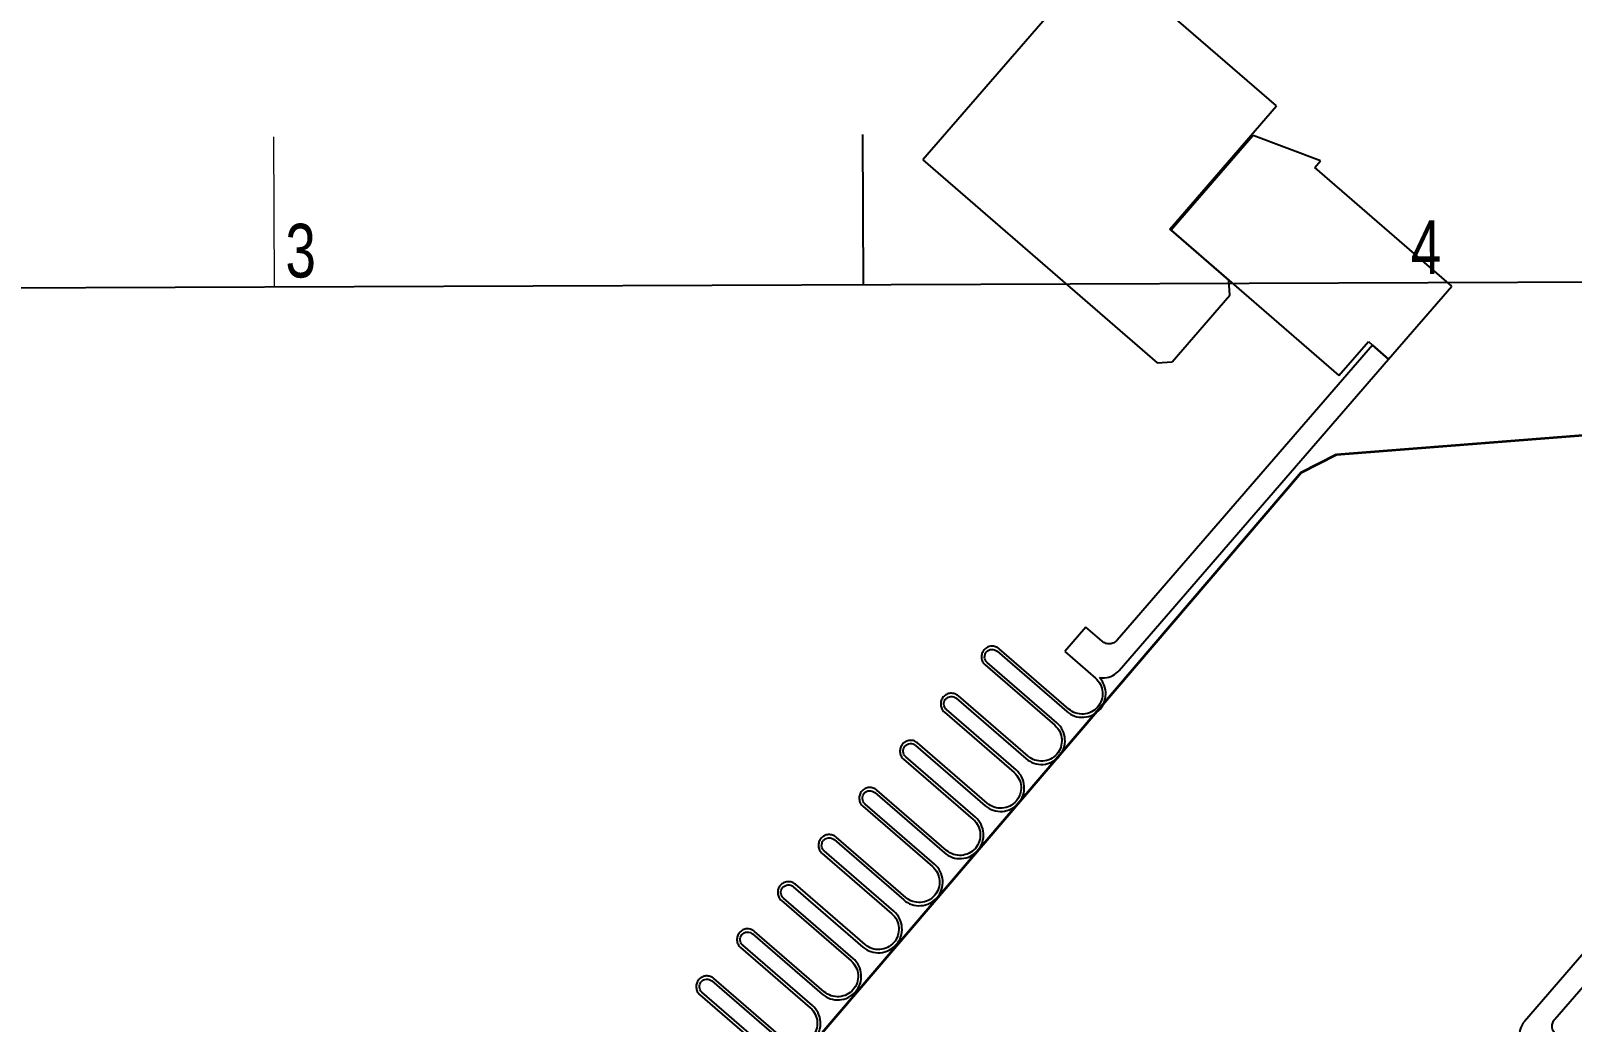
# Model space of a CAD drawing. Header units: millimetres. Extents: x -605 to 8012, y -2292 to 5879.
# Drawn here: x 4726.7 to 5086.3, y 2478.5 to 2709.5 of the extents above; entities that cross this region are included whole.
import ezdxf

# ---------------------------------------------------------------- set-up
doc = ezdxf.new("R2010")
doc.units = ezdxf.units.MM
doc.header["$LTSCALE"] = 5
doc.layers.get('0').update_dxf_attribs({"lineweight": 25})
doc.layers.add('Arestas Visíveis', color=7, linetype='Continuous', lineweight=35)
doc.layers.add('Legenda', color=7, linetype='Continuous', lineweight=25)
doc.layers.add('Dimensão', color=7, linetype='Continuous', lineweight=18, true_color=0x006400)
doc.layers.add('Linha de Centro de Dobras', color=7, linetype='Continuous', lineweight=18, true_color=0x0000a0)
doc.styles.add('Texto_2_5 - LNLS', font='SwissCL.ttf')
doc.styles.add('Texto_2_5_COTA - LNLS', font='SwissCLI.ttf')
doc.dimstyles.new('PADRAO-LNLS', dxfattribs={"dimscale": 5, "dimtxt": 2.5, "dimasz": 2.5, "dimexe": 1, "dimexo": 1, "dimgap": 0.25, "dimtad": 1, "dimdec": 1, "dimrnd": 1e-08, "dimzin": 0, "dimtxsty": 'Texto_2_5_COTA - LNLS', "dimcen": 0.09, "dimdle": 4, "dimclrd": 98, "dimclre": 98, "dimclrt": 1, "dimadec": 1, "dimazin": 0, "dimtfac": 0.6, "dimtdec": 3, "dimtmove": 0, "dimatfit": 3, "dimfxl": 1, "dimtolj": 1, "dimtzin": 0, "dimlwd": 15, "dimlwe": 15, "dimarcsym": 0})

# ---------------------------------------------------------------- blocks, each defined once
blk = doc.blocks.new('Borders A3')
at = {"layer": 'Legenda'}
for p, q in [((157.5, 287), (157.5, 294)), ((25, 287), (410, 287))]:
    blk.add_line(p, q, dxfattribs=at)
at = {"layer": 'Linha de Centro de Dobras'}
blk.add_line((130, 294), (130, 287), dxfattribs=at)
at = {"layer": 'Legenda', "color": 236, "true_color": 0x800040, "char_height": 2.5, "attachment_point": 8, "style": 'Texto_2_5 - LNLS'}
for s, insert in [('3', (131.25, 287.4)), ('4', (183.75, 287.4))]:
    blk.add_mtext(s, dxfattribs=dict(at, insert=insert))
blk = doc.blocks.new('*D29')
at = {"layer": 'Defpoints', "color": 0, "linetype": 'Continuous', "transparency": 16777216}
for p in [(5101.32, 2083.83), (5040.88, 2036.1), (5098.36, 1963.31)]:
    blk.add_point(p, dxfattribs=at)
at = {"layer": 'Dimensão', "color": 98, "linetype": 'Continuous', "lineweight": 15, "transparency": 16777216}
for p, q in [((5093.57, 2093.64), (5085.82, 2103.45)), ((5044.8, 2039.2), (5105.24, 2086.93)), ((5102.28, 1966.41), (5162.72, 2014.14)), ((5166.54, 2001.23), (5174.29, 1991.42)), ((5376.08, 1735.87), (5174.29, 1991.42)), ((5830.08, 1735.87), (5376.08, 1735.87))]:
    blk.add_line(p, q, dxfattribs=at)
at = {"layer": 'Dimensão', "color": 98, "linetype": 'Continuous', "transparency": 16777216}
for points in [[(5095.2, 2094.93), (5091.93, 2092.35), (5101.32, 2083.83)], [(5168.18, 2002.52), (5164.91, 1999.94), (5158.8, 2011.04)]]:
    blk.add_solid(points, dxfattribs=at)
at = {"layer": 'Dimensão', "color": 1, "linetype": 'Continuous', "lineweight": 18, "transparency": 16777216, "insert": (5609.33, 1793.82), "char_height": 500, "attachment_point": 5, "style": 'Texto_2_5_COTA - LNLS'}
blk.add_mtext('\\A1;{\\H12.45;55,7 - (Centro Bloco Laminas e Centro Camara de Vacuo)}', dxfattribs=at)

msp = doc.modelspace()

# ---------------------------------------------------------------- linework, layer by layer
for p, q in [((4976.39652, 2727.45391), (4934.83985, 2679.44045)), ((5017.32139, 2692.03258), (4976.39652, 2727.45391)), ((4992.45283, 2663.30011), (5017.32139, 2692.03258)), ((5011.89005, 2685.18434), (4992.73638, 2663.05469)), ((5027.55048, 2679.21145), (5011.89005, 2685.18434)), ((4934.83985, 2679.44045), (4989.46935, 2632.15746)), ((5026.24161, 2677.69921), (5027.55048, 2679.21145)), ((5058.18758, 2650.0493), (5026.24161, 2677.69921)), ((4992.73638, 2663.05469), (4992.45283, 2663.30011)), ((4992.73638, 2663.05469), (5006.15747, 2651.43846)), ((5006.15747, 2651.43846), (4992.73638, 2663.05469)), ((5006.15747, 2651.43846), (5031.86547, 2629.18764)), ((5006.41167, 2647.91208), (5006.15747, 2651.43846)), ((5043.46278, 2633.03665), (5058.18758, 2650.0493)), ((4992.99574, 2632.41166), (5006.41167, 2647.91208)), ((5039.68219, 2636.30883), (4980.12854, 2567.50213)), ((5031.86547, 2629.18764), (5038.73704, 2637.12688)), ((5038.73704, 2637.12688), (5039.68219, 2636.30883)), ((5043.46278, 2633.03665), (5039.68219, 2636.30883)), ((5039.68219, 2636.30883), (5043.46278, 2633.03665)), ((4980.63695, 2560.44936), (5043.46278, 2633.03665)), ((4989.46935, 2632.15746), (4992.99574, 2632.41166)), ((4972.82156, 2570.5201), (4967.9133, 2564.84922)), ((4976.60215, 2567.24792), (4972.82156, 2570.5201)), ((4952.11634, 2564.93424), (4968.36979, 2550.86653)), ((4968.86062, 2551.43362), (4952.60716, 2565.50133)), ((4967.9133, 2564.84922), (4975.09334, 2558.63474)), ((4949.33498, 2561.72074), (4965.58251, 2547.65816)), ((4966.07334, 2548.22525), (4949.82581, 2562.28783)), ((4942.61144, 2553.95253), (4958.85897, 2539.88995)), ((4959.34979, 2540.45704), (4943.10226, 2554.51962)), ((4939.83008, 2550.73903), (4956.07761, 2536.67645)), ((4956.56844, 2537.24354), (4940.32091, 2551.30612)), ((5137.97746, 2551.2322), (5075.15163, 2478.64491)), ((5082.20439, 2479.15332), (5141.75805, 2547.96002)), ((4933.10653, 2542.97083), (4949.35406, 2528.90825)), ((4949.84489, 2529.47533), (4933.59736, 2543.53791)), ((4930.32518, 2539.75733), (4946.57271, 2525.69475)), ((4947.06354, 2526.26183), (4930.81601, 2540.32441)), ((4923.60163, 2531.98912), (4939.84916, 2517.92654)), ((4940.33999, 2518.49363), (4924.09246, 2532.55621)), ((4920.82028, 2528.77562), (4937.06781, 2514.71304)), ((4937.55864, 2515.28013), (4921.31111, 2529.34271)), ((4914.09673, 2521.00741), (4930.34426, 2506.94483)), ((4930.83509, 2507.51192), (4914.58756, 2521.5745)), ((4911.31538, 2517.79391), (4927.56291, 2503.73133)), ((4928.05374, 2504.29842), (4911.80621, 2518.361)), ((4904.59183, 2510.0257), (4920.83936, 2495.96312)), ((4921.33019, 2496.53021), (4905.08266, 2510.59279)), ((4901.81048, 2506.8122), (4918.05801, 2492.74962)), ((4918.54884, 2493.31671), (4902.30131, 2507.37929)), ((4895.08693, 2499.04399), (4911.33446, 2484.98141)), ((4911.82529, 2485.5485), (4895.57776, 2499.61108)), ((4892.30558, 2495.83049), (4908.55311, 2481.76791)), ((4909.04394, 2482.335), (4892.79641, 2496.39758)), ((4885.58203, 2488.06228), (4901.82956, 2473.9997)), ((4902.32039, 2474.56679), (4886.07286, 2488.62937)), ((4882.80068, 2484.84878), (4899.04821, 2470.7862)), ((4899.53904, 2471.35329), (4883.29151, 2485.41587))]:
    msp.add_line(p, q)
for points, knots in [([(4980.12854, 2567.50213), (4979.92662, 2567.26884), (4979.63436, 2567.04154), (4979.08272, 2566.76502), (4978.72573, 2566.66687), (4978.11026, 2566.6225), (4977.74288, 2566.66844), (4977.15728, 2566.86298), (4976.83544, 2567.04601), (4976.60215, 2567.24792)], [0.14809627296, 0.14809627296, 0.14809627296, 0.14809627296, 0.16660830418, 0.16660830418, 0.1851203373, 0.1851203373, 0.20363237263, 0.20363237263, 0.22214440966, 0.22214440966, 0.22214440966, 0.22214440966]), ([(4952.60716, 2565.50133), (4952.37387, 2565.70325), (4952.05204, 2565.88627), (4951.46644, 2566.08081), (4951.09906, 2566.12675), (4950.48359, 2566.08238), (4950.12659, 2565.98423), (4949.57495, 2565.70771), (4949.28269, 2565.48041), (4949.08078, 2565.24713), (4948.87886, 2565.01384), (4948.69583, 2564.692), (4948.50129, 2564.1064), (4948.45536, 2563.73902), (4948.49973, 2563.12355), (4948.59788, 2562.76656), (4948.8744, 2562.21492), (4949.1017, 2561.92266), (4949.33498, 2561.72074)], [0.2221444022, 0.2221444022, 0.2221444022, 0.2221444022, 0.2406564375, 0.2406564375, 0.2591684717, 0.2591684717, 0.2776805044, 0.2776805044, 0.2961925361, 0.2961925361, 0.2961925361, 0.3147045678, 0.3147045678, 0.3332166006, 0.3332166006, 0.3517286347, 0.3517286347, 0.37024067, 0.37024067, 0.37024067, 0.37024067]), ([(4949.82581, 2562.28783), (4949.66251, 2562.42917), (4949.5034, 2562.63375), (4949.30984, 2563.0199), (4949.24113, 2563.2698), (4949.21007, 2563.70063), (4949.24223, 2563.95779), (4949.37841, 2564.36771), (4949.50653, 2564.593), (4949.64787, 2564.7563), (4949.78921, 2564.9196), (4949.99379, 2565.07871), (4950.37994, 2565.27227), (4950.62983, 2565.34098), (4951.06066, 2565.37204), (4951.31783, 2565.33988), (4951.72775, 2565.2037), (4951.95303, 2565.07558), (4952.11634, 2564.93424)], [0.1555010815, 0.1555010815, 0.1555010815, 0.1555010815, 0.1684595062, 0.1684595062, 0.1814179302, 0.1814179302, 0.1943763531, 0.1943763531, 0.2073347753, 0.2073347753, 0.2073347753, 0.2202931975, 0.2202931975, 0.2332516204, 0.2332516204, 0.2462100443, 0.2462100443, 0.259168469, 0.259168469, 0.259168469, 0.259168469]), ([(4976.00733, 2558.79415), (4976.41305, 2558.72424), (4976.83759, 2558.70721), (4977.83133, 2558.77885), (4978.54532, 2558.97515), (4979.6486, 2559.52819), (4980.23312, 2559.98278), (4980.63695, 2560.44936)], [0.19938917437, 0.19938917437, 0.19938917437, 0.19938917437, 0.22214441947, 0.22214441947, 0.25916848601, 0.25916848601, 0.29619254812, 0.29619254812, 0.29619254812, 0.29619254812]), ([(4968.36979, 2550.86653), (4968.88413, 2550.42136), (4969.59371, 2550.01782), (4970.88481, 2549.58891), (4971.6948, 2549.48763), (4973.05177, 2549.58545), (4973.83885, 2549.80185), (4975.05509, 2550.41152), (4975.69945, 2550.91265), (4976.5898, 2551.94134), (4976.99334, 2552.65091), (4977.42225, 2553.94202), (4977.52353, 2554.752), (4977.42571, 2556.10897), (4977.20931, 2556.89606), (4976.68401, 2557.94398), (4976.36712, 2558.40849), (4976.00733, 2558.79415)], [0.1632585114, 0.1632585114, 0.1632585114, 0.1632585114, 0.2040731471, 0.2040731471, 0.2448877788, 0.2448877788, 0.2857024048, 0.2857024048, 0.3265170254, 0.3265170254, 0.367331646, 0.367331646, 0.4081462719, 0.4081462719, 0.4489609036, 0.4489609036, 0.4784788689, 0.4784788689, 0.4784788689, 0.4784788689]), ([(4975.09334, 2558.63474), (4975.5377, 2558.25014), (4975.97064, 2557.69346), (4976.49735, 2556.64271), (4976.6843, 2555.96273), (4976.76881, 2554.7904), (4976.68132, 2554.09063), (4976.31076, 2552.9752), (4975.96214, 2552.36218), (4975.19294, 2551.47346), (4974.63626, 2551.04052), (4973.58551, 2550.51381), (4972.90552, 2550.32686), (4971.7332, 2550.24235), (4971.03342, 2550.32984), (4969.918, 2550.7004), (4969.30497, 2551.04902), (4968.86062, 2551.43362)], [0.1410440705, 0.1410440705, 0.1410440705, 0.1410440705, 0.1763050948, 0.1763050948, 0.2115661156, 0.2115661156, 0.2468271314, 0.2468271314, 0.2820881428, 0.2820881428, 0.3173491542, 0.3173491542, 0.3526101701, 0.3526101701, 0.3878711909, 0.3878711909, 0.4231322152, 0.4231322152, 0.4231322152, 0.4231322152]), ([(4943.10226, 2554.51962), (4942.86897, 2554.72154), (4942.54714, 2554.90457), (4941.96154, 2555.09911), (4941.59416, 2555.14504), (4940.97869, 2555.10067), (4940.62169, 2555.00252), (4940.07005, 2554.726), (4939.77779, 2554.49871), (4939.57588, 2554.26542), (4939.37396, 2554.03213), (4939.19093, 2553.71029), (4938.99639, 2553.12469), (4938.95046, 2552.75731), (4938.99483, 2552.14184), (4939.09298, 2551.78485), (4939.3695, 2551.23321), (4939.5968, 2550.94095), (4939.83008, 2550.73903)], [0.2221444022, 0.2221444022, 0.2221444022, 0.2221444022, 0.2406564375, 0.2406564375, 0.2591684717, 0.2591684717, 0.2776805044, 0.2776805044, 0.2961925361, 0.2961925361, 0.2961925361, 0.3147045678, 0.3147045678, 0.3332166006, 0.3332166006, 0.3517286347, 0.3517286347, 0.37024067, 0.37024067, 0.37024067, 0.37024067]), ([(4940.32091, 2551.30612), (4940.15761, 2551.44746), (4939.9985, 2551.65204), (4939.80494, 2552.03819), (4939.73623, 2552.28809), (4939.70517, 2552.71892), (4939.73733, 2552.97608), (4939.87351, 2553.386), (4940.00163, 2553.61129), (4940.14297, 2553.77459), (4940.28431, 2553.93789), (4940.48889, 2554.097), (4940.87504, 2554.29056), (4941.12493, 2554.35927), (4941.55576, 2554.39033), (4941.81293, 2554.35817), (4942.22285, 2554.22199), (4942.44813, 2554.09387), (4942.61144, 2553.95253)], [0.1555010815, 0.1555010815, 0.1555010815, 0.1555010815, 0.1684595062, 0.1684595062, 0.1814179302, 0.1814179302, 0.1943763531, 0.1943763531, 0.2073347753, 0.2073347753, 0.2073347753, 0.2202931975, 0.2202931975, 0.2332516204, 0.2332516204, 0.2462100443, 0.2462100443, 0.259168469, 0.259168469, 0.259168469, 0.259168469]), ([(4958.85897, 2539.88995), (4959.37331, 2539.44478), (4960.08288, 2539.04124), (4961.37399, 2538.61233), (4962.18398, 2538.51105), (4963.54094, 2538.60887), (4964.32803, 2538.82527), (4965.54427, 2539.43494), (4966.18863, 2539.93607), (4967.07898, 2540.96476), (4967.48251, 2541.67433), (4967.91143, 2542.96544), (4968.0127, 2543.77542), (4967.91488, 2545.13239), (4967.69848, 2545.91948), (4967.08882, 2547.13572), (4966.58768, 2547.78007), (4966.07334, 2548.22525)], [0.1632585114, 0.1632585114, 0.1632585114, 0.1632585114, 0.2040731471, 0.2040731471, 0.2448877788, 0.2448877788, 0.2857024047, 0.2857024047, 0.3265170254, 0.3265170254, 0.3673316484, 0.3673316484, 0.4081462767, 0.4081462767, 0.448960906, 0.448960906, 0.4897755393, 0.4897755393, 0.4897755393, 0.4897755393]), ([(4965.58251, 2547.65816), (4966.02687, 2547.27356), (4966.45982, 2546.71688), (4966.98652, 2545.66613), (4967.17348, 2544.98614), (4967.25799, 2543.81382), (4967.17049, 2543.11405), (4966.79994, 2541.99862), (4966.45131, 2541.3856), (4965.68211, 2540.49688), (4965.12543, 2540.06394), (4964.07468, 2539.53723), (4963.3947, 2539.35028), (4962.22237, 2539.26577), (4961.5226, 2539.35326), (4960.40717, 2539.72382), (4959.79415, 2540.07244), (4959.34979, 2540.45704)], [0.1410440705, 0.1410440705, 0.1410440705, 0.1410440705, 0.1763050948, 0.1763050948, 0.2115661156, 0.2115661156, 0.2468271314, 0.2468271314, 0.2820881428, 0.2820881428, 0.3173491563, 0.3173491563, 0.3526101742, 0.3526101742, 0.3878711929, 0.3878711929, 0.4231322152, 0.4231322152, 0.4231322152, 0.4231322152]), ([(4933.59736, 2543.53791), (4933.36407, 2543.73983), (4933.04224, 2543.92286), (4932.45664, 2544.1174), (4932.08926, 2544.16333), (4931.47379, 2544.11897), (4931.11679, 2544.02081), (4930.56515, 2543.74429), (4930.27289, 2543.517), (4930.07098, 2543.28371), (4929.86906, 2543.05042), (4929.68603, 2542.72859), (4929.49149, 2542.14299), (4929.44556, 2541.77561), (4929.48993, 2541.16013), (4929.58808, 2540.80314), (4929.8646, 2540.2515), (4930.0919, 2539.95924), (4930.32518, 2539.75733)], [0.2221444022, 0.2221444022, 0.2221444022, 0.2221444022, 0.2406564375, 0.2406564375, 0.2591684717, 0.2591684717, 0.2776805044, 0.2776805044, 0.2961925361, 0.2961925361, 0.2961925361, 0.3147045678, 0.3147045678, 0.3332166006, 0.3332166006, 0.3517286347, 0.3517286347, 0.37024067, 0.37024067, 0.37024067, 0.37024067]), ([(4930.81601, 2540.32441), (4930.65271, 2540.46575), (4930.4936, 2540.67034), (4930.30004, 2541.05648), (4930.23133, 2541.30638), (4930.20027, 2541.73721), (4930.23243, 2541.99438), (4930.36861, 2542.4043), (4930.49673, 2542.62958), (4930.63807, 2542.79288), (4930.77941, 2542.95618), (4930.98399, 2543.11529), (4931.37014, 2543.30886), (4931.62003, 2543.37756), (4932.05086, 2543.40862), (4932.30803, 2543.37646), (4932.71795, 2543.24029), (4932.94323, 2543.11217), (4933.10653, 2542.97083)], [0.1555010815, 0.1555010815, 0.1555010815, 0.1555010815, 0.1684595062, 0.1684595062, 0.1814179302, 0.1814179302, 0.1943763531, 0.1943763531, 0.2073347753, 0.2073347753, 0.2073347753, 0.2202931975, 0.2202931975, 0.2332516204, 0.2332516204, 0.2462100443, 0.2462100443, 0.259168469, 0.259168469, 0.259168469, 0.259168469]), ([(4949.35406, 2528.90825), (4949.86841, 2528.46307), (4950.57798, 2528.05954), (4951.86909, 2527.63062), (4952.67908, 2527.52934), (4954.03604, 2527.62716), (4954.82313, 2527.84357), (4956.03937, 2528.45323), (4956.68373, 2528.95436), (4957.57408, 2529.98305), (4957.97761, 2530.69262), (4958.40653, 2531.98373), (4958.5078, 2532.79372), (4958.40998, 2534.15068), (4958.19358, 2534.93777), (4957.58392, 2536.15401), (4957.08278, 2536.79837), (4956.56844, 2537.24354)], [0.1632585114, 0.1632585114, 0.1632585114, 0.1632585114, 0.2040731471, 0.2040731471, 0.2448877788, 0.2448877788, 0.2857024047, 0.2857024047, 0.3265170254, 0.3265170254, 0.367331646, 0.367331646, 0.4081462719, 0.4081462719, 0.4489609036, 0.4489609036, 0.4897755393, 0.4897755393, 0.4897755393, 0.4897755393]), ([(4956.07761, 2536.67645), (4956.52197, 2536.29185), (4956.95492, 2535.73517), (4957.48162, 2534.68442), (4957.66858, 2534.00444), (4957.75309, 2532.83211), (4957.66559, 2532.13234), (4957.29504, 2531.01691), (4956.94641, 2530.40389), (4956.17721, 2529.51517), (4955.62053, 2529.08223), (4954.56978, 2528.55552), (4953.8898, 2528.36857), (4952.71747, 2528.28406), (4952.0177, 2528.37155), (4950.90227, 2528.74211), (4950.28925, 2529.09073), (4949.84489, 2529.47533)], [0.1410440705, 0.1410440705, 0.1410440705, 0.1410440705, 0.1763050948, 0.1763050948, 0.2115661156, 0.2115661156, 0.2468271314, 0.2468271314, 0.2820881428, 0.2820881428, 0.3173491542, 0.3173491542, 0.3526101701, 0.3526101701, 0.3878711909, 0.3878711909, 0.4231322152, 0.4231322152, 0.4231322152, 0.4231322152]), ([(4924.09246, 2532.55621), (4923.85917, 2532.75812), (4923.53734, 2532.94115), (4922.95174, 2533.13569), (4922.58436, 2533.18162), (4921.96889, 2533.13726), (4921.61189, 2533.03911), (4921.06025, 2532.76259), (4920.76799, 2532.53529), (4920.56608, 2532.302), (4920.36416, 2532.06871), (4920.18113, 2531.74688), (4919.98659, 2531.16128), (4919.94066, 2530.7939), (4919.98503, 2530.17843), (4920.08318, 2529.82143), (4920.3597, 2529.26979), (4920.58699, 2528.97753), (4920.82028, 2528.77562)], [0.2221444022, 0.2221444022, 0.2221444022, 0.2221444022, 0.2406564375, 0.2406564375, 0.2591684717, 0.2591684717, 0.2776805044, 0.2776805044, 0.2961925361, 0.2961925361, 0.2961925361, 0.3147045678, 0.3147045678, 0.3332166006, 0.3332166006, 0.3517286347, 0.3517286347, 0.37024067, 0.37024067, 0.37024067, 0.37024067]), ([(4921.31111, 2529.34271), (4921.14781, 2529.48405), (4920.9887, 2529.68863), (4920.79514, 2530.07478), (4920.72643, 2530.32467), (4920.69537, 2530.7555), (4920.72753, 2531.01267), (4920.86371, 2531.42259), (4920.99183, 2531.64787), (4921.13317, 2531.81117), (4921.27451, 2531.97448), (4921.47909, 2532.13358), (4921.86524, 2532.32715), (4922.11513, 2532.39585), (4922.54596, 2532.42691), (4922.80313, 2532.39476), (4923.21305, 2532.25858), (4923.43833, 2532.13046), (4923.60163, 2531.98912)], [0.1555010815, 0.1555010815, 0.1555010815, 0.1555010815, 0.1684595062, 0.1684595062, 0.1814179302, 0.1814179302, 0.1943763531, 0.1943763531, 0.2073347753, 0.2073347753, 0.2073347753, 0.2202931975, 0.2202931975, 0.2332516204, 0.2332516204, 0.2462100443, 0.2462100443, 0.259168469, 0.259168469, 0.259168469, 0.259168469]), ([(4939.84916, 2517.92654), (4940.36351, 2517.48136), (4941.07308, 2517.07783), (4942.36419, 2516.64891), (4943.17418, 2516.54764), (4944.53114, 2516.64546), (4945.31823, 2516.86186), (4946.53447, 2517.47152), (4947.17883, 2517.97265), (4948.06918, 2519.00134), (4948.47271, 2519.71091), (4948.90163, 2521.00202), (4949.0029, 2521.81201), (4948.90508, 2523.16897), (4948.68868, 2523.95606), (4948.07902, 2525.1723), (4947.57788, 2525.81666), (4947.06354, 2526.26183)], [0.1632585114, 0.1632585114, 0.1632585114, 0.1632585114, 0.2040731471, 0.2040731471, 0.2448877788, 0.2448877788, 0.2857024047, 0.2857024047, 0.3265170254, 0.3265170254, 0.367331646, 0.367331646, 0.4081462719, 0.4081462719, 0.4489609036, 0.4489609036, 0.4897755393, 0.4897755393, 0.4897755393, 0.4897755393]), ([(4946.57271, 2525.69475), (4947.01707, 2525.31014), (4947.45002, 2524.75346), (4947.97672, 2523.70272), (4948.16368, 2523.02273), (4948.24819, 2521.8504), (4948.16069, 2521.15063), (4947.79014, 2520.0352), (4947.44151, 2519.42218), (4946.67231, 2518.53347), (4946.11563, 2518.10052), (4945.06488, 2517.57382), (4944.3849, 2517.38686), (4943.21257, 2517.30235), (4942.5128, 2517.38985), (4941.39737, 2517.7604), (4940.78435, 2518.10902), (4940.33999, 2518.49363)], [0.1410440705, 0.1410440705, 0.1410440705, 0.1410440705, 0.1763050948, 0.1763050948, 0.2115661156, 0.2115661156, 0.2468271314, 0.2468271314, 0.2820881428, 0.2820881428, 0.3173491563, 0.3173491563, 0.3526101742, 0.3526101742, 0.3878711929, 0.3878711929, 0.4231322152, 0.4231322152, 0.4231322152, 0.4231322152]), ([(4914.58756, 2521.5745), (4914.35427, 2521.77641), (4914.03244, 2521.95944), (4913.44684, 2522.15398), (4913.07946, 2522.19992), (4912.46399, 2522.15555), (4912.10699, 2522.0574), (4911.55535, 2521.78088), (4911.26309, 2521.55358), (4911.06118, 2521.32029), (4910.85926, 2521.08701), (4910.67623, 2520.76517), (4910.48169, 2520.17957), (4910.43576, 2519.81219), (4910.48013, 2519.19672), (4910.57828, 2518.83972), (4910.8548, 2518.28808), (4911.08209, 2517.99582), (4911.31538, 2517.79391)], [0.2221444022, 0.2221444022, 0.2221444022, 0.2221444022, 0.2406564375, 0.2406564375, 0.2591684717, 0.2591684717, 0.2776805044, 0.2776805044, 0.2961925361, 0.2961925361, 0.2961925361, 0.3147045678, 0.3147045678, 0.3332166006, 0.3332166006, 0.3517286347, 0.3517286347, 0.37024067, 0.37024067, 0.37024067, 0.37024067]), ([(4911.80621, 2518.361), (4911.64291, 2518.50234), (4911.4838, 2518.70692), (4911.29024, 2519.09307), (4911.22153, 2519.34296), (4911.19047, 2519.77379), (4911.22263, 2520.03096), (4911.35881, 2520.44088), (4911.48693, 2520.66616), (4911.62827, 2520.82947), (4911.76961, 2520.99277), (4911.97419, 2521.15187), (4912.36034, 2521.34544), (4912.61023, 2521.41415), (4913.04106, 2521.4452), (4913.29823, 2521.41305), (4913.70815, 2521.27687), (4913.93343, 2521.14875), (4914.09673, 2521.00741)], [0.1555010815, 0.1555010815, 0.1555010815, 0.1555010815, 0.1684595059, 0.1684595059, 0.1814179294, 0.1814179294, 0.1943763527, 0.1943763527, 0.2073347753, 0.2073347753, 0.2073347753, 0.2202931975, 0.2202931975, 0.2332516204, 0.2332516204, 0.2462100443, 0.2462100443, 0.259168469, 0.259168469, 0.259168469, 0.259168469]), ([(4930.34426, 2506.94483), (4930.85861, 2506.49965), (4931.56818, 2506.09612), (4932.85929, 2505.6672), (4933.66928, 2505.56593), (4935.02624, 2505.66375), (4935.81333, 2505.88015), (4937.02957, 2506.48981), (4937.67393, 2506.99094), (4938.56428, 2508.01963), (4938.96781, 2508.72921), (4939.39673, 2510.02031), (4939.498, 2510.8303), (4939.40018, 2512.18727), (4939.18378, 2512.97435), (4938.57412, 2514.19059), (4938.07298, 2514.83495), (4937.55864, 2515.28013)], [0.1632585114, 0.1632585114, 0.1632585114, 0.1632585114, 0.2040731471, 0.2040731471, 0.2448877788, 0.2448877788, 0.2857024047, 0.2857024047, 0.3265170254, 0.3265170254, 0.367331646, 0.367331646, 0.4081462719, 0.4081462719, 0.4489609036, 0.4489609036, 0.4897755393, 0.4897755393, 0.4897755393, 0.4897755393]), ([(4937.06781, 2514.71304), (4937.51217, 2514.32844), (4937.94512, 2513.77175), (4938.47182, 2512.72101), (4938.65878, 2512.04102), (4938.74329, 2510.86869), (4938.65579, 2510.16892), (4938.28524, 2509.0535), (4937.93661, 2508.44047), (4937.16741, 2507.55176), (4936.61073, 2507.11881), (4935.55998, 2506.59211), (4934.88, 2506.40515), (4933.70767, 2506.32064), (4933.0079, 2506.40814), (4931.89247, 2506.77869), (4931.27945, 2507.12732), (4930.83509, 2507.51192)], [0.1410440705, 0.1410440705, 0.1410440705, 0.1410440705, 0.1763050948, 0.1763050948, 0.2115661156, 0.2115661156, 0.2468271314, 0.2468271314, 0.2820881428, 0.2820881428, 0.3173491563, 0.3173491563, 0.3526101742, 0.3526101742, 0.3878711929, 0.3878711929, 0.4231322152, 0.4231322152, 0.4231322152, 0.4231322152]), ([(4905.08266, 2510.59279), (4904.84937, 2510.7947), (4904.52754, 2510.97773), (4903.94194, 2511.17227), (4903.57456, 2511.21821), (4902.95909, 2511.17384), (4902.60209, 2511.07569), (4902.05045, 2510.79917), (4901.75819, 2510.57187), (4901.55628, 2510.33858), (4901.35436, 2510.1053), (4901.17133, 2509.78346), (4900.97679, 2509.19786), (4900.93086, 2508.83048), (4900.97523, 2508.21501), (4901.07338, 2507.85802), (4901.3499, 2507.30637), (4901.57719, 2507.01412), (4901.81048, 2506.8122)], [0.2221444022, 0.2221444022, 0.2221444022, 0.2221444022, 0.2406564375, 0.2406564375, 0.2591684717, 0.2591684717, 0.2776805044, 0.2776805044, 0.2961925361, 0.2961925361, 0.2961925361, 0.3147045678, 0.3147045678, 0.3332166006, 0.3332166006, 0.3517286347, 0.3517286347, 0.37024067, 0.37024067, 0.37024067, 0.37024067]), ([(4902.30131, 2507.37929), (4902.13801, 2507.52063), (4901.9789, 2507.72521), (4901.78534, 2508.11136), (4901.71663, 2508.36126), (4901.68557, 2508.79209), (4901.71773, 2509.04925), (4901.85391, 2509.45917), (4901.98202, 2509.68446), (4902.12337, 2509.84776), (4902.26471, 2510.01106), (4902.46929, 2510.17017), (4902.85544, 2510.36373), (4903.10533, 2510.43244), (4903.53616, 2510.46349), (4903.79333, 2510.43134), (4904.20325, 2510.29516), (4904.42853, 2510.16704), (4904.59183, 2510.0257)], [0.1555010815, 0.1555010815, 0.1555010815, 0.1555010815, 0.1684595062, 0.1684595062, 0.1814179302, 0.1814179302, 0.1943763531, 0.1943763531, 0.2073347753, 0.2073347753, 0.2073347753, 0.2202931975, 0.2202931975, 0.2332516204, 0.2332516204, 0.2462100443, 0.2462100443, 0.259168469, 0.259168469, 0.259168469, 0.259168469]), ([(4920.83936, 2495.96312), (4921.35371, 2495.51795), (4922.06328, 2495.11441), (4923.35439, 2494.6855), (4924.16438, 2494.58422), (4925.52134, 2494.68204), (4926.30843, 2494.89844), (4927.52467, 2495.5081), (4928.16903, 2496.00924), (4929.05938, 2497.03793), (4929.46291, 2497.7475), (4929.89183, 2499.03861), (4929.9931, 2499.84859), (4929.89528, 2501.20556), (4929.67888, 2501.99264), (4929.06922, 2503.20888), (4928.56808, 2503.85324), (4928.05374, 2504.29842)], [0.1632585114, 0.1632585114, 0.1632585114, 0.1632585114, 0.2040731471, 0.2040731471, 0.2448877788, 0.2448877788, 0.2857024047, 0.2857024047, 0.3265170254, 0.3265170254, 0.367331646, 0.367331646, 0.4081462719, 0.4081462719, 0.4489609036, 0.4489609036, 0.4897755393, 0.4897755393, 0.4897755393, 0.4897755393]), ([(4927.56291, 2503.73133), (4928.00727, 2503.34673), (4928.44022, 2502.79005), (4928.96692, 2501.7393), (4929.15388, 2501.05931), (4929.23839, 2499.88699), (4929.15089, 2499.18721), (4928.78034, 2498.07179), (4928.43171, 2497.45877), (4927.66251, 2496.57005), (4927.10583, 2496.1371), (4926.05508, 2495.6104), (4925.3751, 2495.42344), (4924.20277, 2495.33893), (4923.503, 2495.42643), (4922.38757, 2495.79698), (4921.77455, 2496.14561), (4921.33019, 2496.53021)], [0.1410440705, 0.1410440705, 0.1410440705, 0.1410440705, 0.1763050948, 0.1763050948, 0.2115661156, 0.2115661156, 0.2468271314, 0.2468271314, 0.2820881428, 0.2820881428, 0.3173491563, 0.3173491563, 0.3526101742, 0.3526101742, 0.3878711929, 0.3878711929, 0.4231322152, 0.4231322152, 0.4231322152, 0.4231322152]), ([(4895.57776, 2499.61108), (4895.34447, 2499.813), (4895.02264, 2499.99602), (4894.43704, 2500.19057), (4894.06966, 2500.2365), (4893.45419, 2500.19213), (4893.09719, 2500.09398), (4892.54555, 2499.81746), (4892.25329, 2499.59016), (4892.05138, 2499.35688), (4891.84946, 2499.12359), (4891.66643, 2498.80175), (4891.47189, 2498.21615), (4891.42596, 2497.84877), (4891.47033, 2497.2333), (4891.56848, 2496.87631), (4891.845, 2496.32467), (4892.07229, 2496.03241), (4892.30558, 2495.83049)], [0.2221444022, 0.2221444022, 0.2221444022, 0.2221444022, 0.2406564375, 0.2406564375, 0.2591684717, 0.2591684717, 0.2776805044, 0.2776805044, 0.2961925361, 0.2961925361, 0.2961925361, 0.3147045678, 0.3147045678, 0.3332166006, 0.3332166006, 0.3517286347, 0.3517286347, 0.37024067, 0.37024067, 0.37024067, 0.37024067]), ([(4892.79641, 2496.39758), (4892.63311, 2496.53892), (4892.474, 2496.7435), (4892.28044, 2497.12965), (4892.21173, 2497.37955), (4892.18067, 2497.81038), (4892.21283, 2498.06754), (4892.349, 2498.47746), (4892.47712, 2498.70275), (4892.61847, 2498.86605), (4892.75981, 2499.02935), (4892.96439, 2499.18846), (4893.35054, 2499.38202), (4893.60043, 2499.45073), (4894.03126, 2499.48179), (4894.28843, 2499.44963), (4894.69835, 2499.31345), (4894.92363, 2499.18533), (4895.08693, 2499.04399)], [0.1555010815, 0.1555010815, 0.1555010815, 0.1555010815, 0.1684595062, 0.1684595062, 0.1814179302, 0.1814179302, 0.1943763531, 0.1943763531, 0.2073347753, 0.2073347753, 0.2073347753, 0.2202931975, 0.2202931975, 0.2332516204, 0.2332516204, 0.2462100443, 0.2462100443, 0.259168469, 0.259168469, 0.259168469, 0.259168469]), ([(4911.33446, 2484.98141), (4911.84881, 2484.53624), (4912.55838, 2484.1327), (4913.84949, 2483.70379), (4914.65948, 2483.60251), (4916.01644, 2483.70033), (4916.80353, 2483.91673), (4918.01977, 2484.52639), (4918.66413, 2485.02753), (4919.55448, 2486.05622), (4919.95801, 2486.76579), (4920.38693, 2488.0569), (4920.4882, 2488.86688), (4920.39038, 2490.22385), (4920.17398, 2491.01093), (4919.56432, 2492.22717), (4919.06318, 2492.87153), (4918.54884, 2493.31671)], [0.1632585114, 0.1632585114, 0.1632585114, 0.1632585114, 0.2040731471, 0.2040731471, 0.2448877788, 0.2448877788, 0.2857024047, 0.2857024047, 0.3265170254, 0.3265170254, 0.367331646, 0.367331646, 0.4081462719, 0.4081462719, 0.4489609036, 0.4489609036, 0.4897755393, 0.4897755393, 0.4897755393, 0.4897755393]), ([(4918.05801, 2492.74962), (4918.50237, 2492.36502), (4918.93532, 2491.80834), (4919.46202, 2490.75759), (4919.64898, 2490.0776), (4919.73349, 2488.90528), (4919.64599, 2488.20551), (4919.27544, 2487.09008), (4918.92681, 2486.47706), (4918.15761, 2485.58834), (4917.60093, 2485.1554), (4916.55018, 2484.62869), (4915.8702, 2484.44173), (4914.69787, 2484.35723), (4913.9981, 2484.44472), (4912.88267, 2484.81527), (4912.26965, 2485.1639), (4911.82529, 2485.5485)], [0.1410440705, 0.1410440705, 0.1410440705, 0.1410440705, 0.1763050948, 0.1763050948, 0.2115661156, 0.2115661156, 0.2468271314, 0.2468271314, 0.2820881428, 0.2820881428, 0.3173491542, 0.3173491542, 0.3526101701, 0.3526101701, 0.3878711909, 0.3878711909, 0.4231322152, 0.4231322152, 0.4231322152, 0.4231322152]), ([(4886.07286, 2488.62937), (4885.83957, 2488.83129), (4885.51774, 2489.01432), (4884.93214, 2489.20886), (4884.56476, 2489.25479), (4883.94929, 2489.21042), (4883.59229, 2489.11227), (4883.04065, 2488.83575), (4882.74839, 2488.60846), (4882.54648, 2488.37517), (4882.34456, 2488.14188), (4882.16153, 2487.82004), (4881.96699, 2487.23444), (4881.92106, 2486.86706), (4881.96543, 2486.25159), (4882.06358, 2485.8946), (4882.3401, 2485.34296), (4882.56739, 2485.0507), (4882.80068, 2484.84878)], [0.2221444022, 0.2221444022, 0.2221444022, 0.2221444022, 0.2406564375, 0.2406564375, 0.2591684717, 0.2591684717, 0.2776805044, 0.2776805044, 0.2961925361, 0.2961925361, 0.2961925361, 0.3147045678, 0.3147045678, 0.3332166006, 0.3332166006, 0.3517286347, 0.3517286347, 0.37024067, 0.37024067, 0.37024067, 0.37024067]), ([(4883.29151, 2485.41587), (4883.12821, 2485.55721), (4882.9691, 2485.76179), (4882.77554, 2486.14794), (4882.70683, 2486.39784), (4882.67577, 2486.82867), (4882.70793, 2487.08583), (4882.8441, 2487.49575), (4882.97222, 2487.72104), (4883.11357, 2487.88434), (4883.25491, 2488.04764), (4883.45949, 2488.20675), (4883.84564, 2488.40031), (4884.09553, 2488.46902), (4884.52636, 2488.50008), (4884.78353, 2488.46792), (4885.19345, 2488.33175), (4885.41873, 2488.20363), (4885.58203, 2488.06228)], [0.1555010815, 0.1555010815, 0.1555010815, 0.1555010815, 0.1684595062, 0.1684595062, 0.1814179302, 0.1814179302, 0.1943763531, 0.1943763531, 0.2073347753, 0.2073347753, 0.2073347753, 0.2202931975, 0.2202931975, 0.2332516204, 0.2332516204, 0.2462100443, 0.2462100443, 0.259168469, 0.259168469, 0.259168469, 0.259168469]), ([(4901.82956, 2473.9997), (4902.34391, 2473.55453), (4903.05348, 2473.15099), (4904.34459, 2472.72208), (4905.15457, 2472.6208), (4906.51154, 2472.71862), (4907.29863, 2472.93502), (4908.51487, 2473.54469), (4909.15923, 2474.04582), (4910.04958, 2475.07451), (4910.45311, 2475.78408), (4910.88203, 2477.07519), (4910.9833, 2477.88517), (4910.88548, 2479.24214), (4910.66908, 2480.02923), (4910.05942, 2481.24547), (4909.55828, 2481.88983), (4909.04394, 2482.335)], [0.1632585114, 0.1632585114, 0.1632585114, 0.1632585114, 0.2040731471, 0.2040731471, 0.2448877788, 0.2448877788, 0.2857024047, 0.2857024047, 0.3265170254, 0.3265170254, 0.367331646, 0.367331646, 0.4081462719, 0.4081462719, 0.4489609036, 0.4489609036, 0.4897755393, 0.4897755393, 0.4897755393, 0.4897755393]), ([(4908.55311, 2481.76791), (4908.99747, 2481.38331), (4909.43042, 2480.82663), (4909.95712, 2479.77588), (4910.14408, 2479.0959), (4910.22859, 2477.92357), (4910.14109, 2477.2238), (4909.77054, 2476.10837), (4909.42191, 2475.49535), (4908.65271, 2474.60663), (4908.09603, 2474.17369), (4907.04528, 2473.64698), (4906.3653, 2473.46003), (4905.19297, 2473.37552), (4904.4932, 2473.46301), (4903.37777, 2473.83357), (4902.76475, 2474.18219), (4902.32039, 2474.56679)], [0.1410440705, 0.1410440705, 0.1410440705, 0.1410440705, 0.1763050948, 0.1763050948, 0.2115661156, 0.2115661156, 0.2468271314, 0.2468271314, 0.2820881428, 0.2820881428, 0.3173491542, 0.3173491542, 0.3526101701, 0.3526101701, 0.3878711909, 0.3878711909, 0.4231322152, 0.4231322152, 0.4231322152, 0.4231322152]), ([(5075.15163, 2478.64491), (5074.7478, 2478.17833), (5074.38174, 2477.53466), (5073.99266, 2476.36346), (5073.90079, 2475.6287), (5073.97242, 2474.63496), (5074.05017, 2474.21726), (5074.17755, 2473.82576)], [0.29619254812, 0.29619254812, 0.29619254812, 0.29619254812, 0.33321661023, 0.33321661023, 0.37024067677, 0.37024067677, 0.39299592187, 0.39299592187, 0.39299592187, 0.39299592187]), ([(5082.4586, 2475.62694), (5082.22531, 2475.82885), (5081.99802, 2476.12111), (5081.72149, 2476.67275), (5081.62334, 2477.02974), (5081.57898, 2477.64522), (5081.62491, 2478.0126), (5081.81945, 2478.59819), (5082.00248, 2478.92003), (5082.20439, 2479.15332)], [0.07404813627, 0.07404813627, 0.07404813627, 0.07404813627, 0.09256017329, 0.09256017329, 0.11107220863, 0.11107220863, 0.12958424175, 0.12958424175, 0.14809627296, 0.14809627296, 0.14809627296, 0.14809627296])]:
    msp.add_open_spline(points, degree=3, knots=knots)
at = {"layer": 'Arestas Visíveis'}
for p, q in [((5031.26918, 2610.79933), (5115.29644, 2617.33308)), ((5023.03342, 2606.61274), (5031.26918, 2610.79933)), ((5023.03342, 2606.61274), (4510.7383, 2007.93088))]:
    msp.add_line(p, q, dxfattribs=at)

# ---------------------------------------------------------------- block references
at = {"xscale": 5, "yscale": 5, "zscale": 5, "rotation": 0.2141206807140088}
msp.add_blockref('Borders A3', (4138.8266, 1212.44256), dxfattribs=at)

# ---------------------------------------------------------------- dimensions: what is measured, and where the dimension line sits
at = {"layer": 'Dimensão', "color": 98, "linetype": 'Continuous', "lineweight": 18, "true_color": 0x006400}
dim = msp.add_linear_dim(base=(5101.31549, 2083.83002), p1=(5098.358, 1963.31148), p2=(5040.87693, 2036.10499), angle=308.2962271, text='{\\H12.45;<> - (Centro Bloco Laminas e Centro Camara de Vacuo)}', dimstyle='PADRAO-LNLS', override={"dimscale": 5, "dimtxt": 100, "dimgap": 10, "dimtih": 1, "dimtoh": 1, "dimdec": 1, "dimlfac": 0.6, "dimpost": '', "dimtol": 0, "dimlim": 0, "dimtp": 0, "dimtm": 0, "dimtdec": 3, "dimtofl": 0, "dimtmove": 1, "dimatfit": 2}, dxfattribs=at)
dim.commit()
dim.dimension.update_dxf_attribs({"geometry": '*D29', "text_midpoint": (5381.54912, 1735.87204), "dimtype": 160})

doc.saveas('drawing.dxf')
